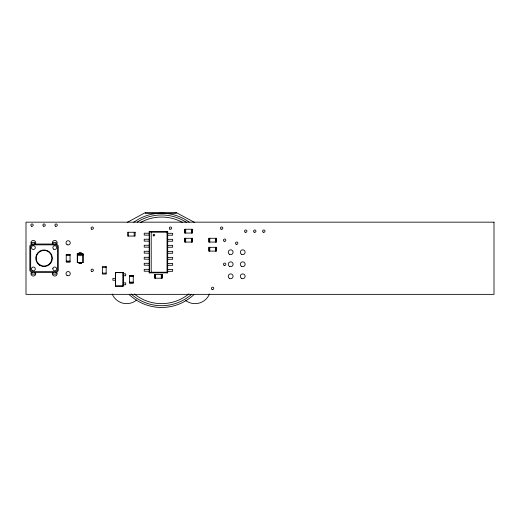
<?xml version="1.0" encoding="UTF-8"?>
<svg xmlns="http://www.w3.org/2000/svg" width="520" height="520" viewBox="0 0 520 520"><rect width="100%" height="100%" fill="white"/><g stroke="black" fill="none" stroke-linecap="round" stroke-linejoin="round"><path stroke-width="0.78" d="M123.103 286.182L123.103 272.435L115.518 272.435L115.518 286.182L123.103 286.182L123.103 272.435M167.687 272.864L167.044 272.226L167.044 232.213L167.687 231.576L149.201 231.576L149.201 272.864L167.687 272.864L167.687 231.576M115.518 286.182L115.518 272.435M149.201 272.864L151.216 272.226L167.044 272.226M77.252 253.922L83.122 253.922L83.122 262.464L77.252 262.464L77.252 253.922L83.122 253.922M77.252 262.464L83.122 262.464M127.205 222.372L145.509 212.531L176.169 212.531L194.467 222.372M149.201 231.576L151.216 232.213L167.044 232.213M149.201 233.214L144.222 233.214L144.222 235.105L149.201 235.105M167.687 233.305L172.66 233.305L172.66 235.203L167.687 235.203M149.201 239.233L144.222 239.233L144.222 241.131L149.201 241.131M167.687 239.323L172.66 239.323L172.66 241.222L167.687 241.222M149.201 245.252L144.222 245.252L144.222 247.15L149.201 247.15M167.687 245.349L172.66 245.349L172.66 247.24L167.687 247.24M149.201 251.27L144.222 251.27L144.222 253.169L149.201 253.169M167.687 251.368L172.66 251.368L172.66 253.26L167.687 253.26M79.086 253.13L81.289 253.13M77.5 254.547L82.875 254.547M66.242 254.683L70.038 254.683M66.242 255.398L70.038 255.398M77.5 255.645L82.875 255.645M149.201 257.289L144.222 257.289L144.222 259.188L149.201 259.188M167.687 257.387L172.66 257.387L172.66 259.285L167.687 259.285M66.242 261.086L70.038 261.086M66.242 261.794L70.038 261.794M79.086 263.257L81.289 263.257M149.201 263.308L144.222 263.308L144.222 265.207L149.201 265.207M167.687 263.406L172.66 263.406L172.66 265.304L167.687 265.304M102.362 267.436L106.158 267.436M149.201 269.334L144.222 269.334L144.222 271.226L149.201 271.226M167.687 269.425L172.66 269.425L172.66 271.323L167.687 271.323M115.745 272.662L122.876 272.662M102.362 273.124L106.158 273.124M123.103 273.858L125.71 273.858L125.71 275.756L123.103 275.756M129.454 275.756L133.25 275.756M129.454 276.464L133.25 276.464M115.518 278.363L112.912 278.363L112.912 280.261L115.518 280.261M129.454 282.152L133.25 282.152M123.103 282.867L125.71 282.867L125.71 284.758L123.103 284.758M129.454 282.867L133.25 282.867M115.745 285.954L122.876 285.954M216.177 238.284L216.177 242.073M216.177 247.312L216.177 251.108M215.469 238.284L215.469 242.073M215.469 247.312L215.469 251.108M209.775 238.284L209.775 242.073M209.775 247.312L209.775 251.108M209.066 238.284L209.066 242.073M209.066 247.312L209.066 251.108M192.094 229.255L192.094 233.044M192.094 238.284L192.094 242.073M191.386 229.255L191.386 233.044M191.386 238.284L191.386 242.073M185.698 229.255L185.698 233.044M185.698 238.284L185.698 242.073M184.983 229.255L184.983 233.044M184.983 238.284L184.983 242.073M176.169 212.531L176.169 213.493L145.509 213.493L145.509 212.531M162 274.404L162 278.194M161.285 274.404L161.285 278.194M155.597 274.404L155.597 278.194M154.888 274.404L154.888 278.194M151.216 232.213L151.216 272.226M149.519 231.894L149.519 272.545M134.192 232.264L134.192 236.054M128.505 232.264L128.505 236.054M82.875 254.137L82.875 262.256M81.289 253.922L81.289 252.817L79.086 252.817L79.086 253.922M81.289 262.464L81.289 263.569L79.086 263.569L79.086 262.464M77.5 254.137L77.5 262.256M56.147 272.461L56.147 274.125L53.066 274.125L53.066 272.461M56.062 244.017L56.062 242.359L52.982 242.359L52.982 244.017M34.938 272.461L34.938 274.125L31.857 274.125L31.857 272.461M34.782 244.017L34.782 242.359L31.701 242.359L31.701 244.017M52.695 244.036A2.405 2.405 0 0 1 54.776 240.422A2.405 2.405 0 0 1 56.862 244.036M56.862 272.447A2.405 2.405 0 0 1 54.776 276.055A2.405 2.405 0 0 1 52.695 272.447M31.259 244.036A2.405 2.405 0 0 1 33.345 240.422A2.405 2.405 0 0 1 35.425 244.036M35.425 272.447A2.405 2.405 0 0 1 33.345 276.055A2.405 2.405 0 0 1 31.259 272.447M193.895 294.639A47.125 47.125 0 0 1 129.376 294.749M133.809 222.261A47.125 47.125 0 0 1 189.208 222.164M191.633 294.314A45.364 45.364 0 0 1 131.105 293.943M137.209 222.079A45.364 45.364 0 0 1 186.414 222.378M188.929 293.897A43.297 43.297 0 0 1 134.342 293.995M140.654 222.436A43.297 43.297 0 0 1 182.37 222.365M136.682 299.995A15.62 15.62 0 0 1 112.203 294.008M209.469 294.008A15.62 15.62 0 0 1 185.53 300.423M52.877 268.502L52.832 268.996A1.898 1.898 0 0 0 54.32 270.757L54.815 270.803A1.898 1.898 0 0 0 56.576 269.315L56.622 268.82A1.898 1.898 0 0 0 55.133 267.053L54.639 267.014A1.898 1.898 0 0 0 52.877 268.502M32.09 244.849L30.674 246.272L30.674 270.212L32.09 271.628L56.03 271.628L57.447 270.212L57.447 246.272L56.03 244.849L32.09 244.849M31.616 244.023L29.841 245.797L29.841 270.686L31.616 272.461L56.505 272.461L58.279 270.686L58.279 245.797L56.505 244.023L31.616 244.023M33.488 245.681L32.994 245.726A1.898 1.898 0 0 0 31.499 247.488L31.545 247.982A1.898 1.898 0 0 0 33.306 249.47L33.8 249.431A1.898 1.898 0 0 0 35.288 247.669L35.249 247.175A1.898 1.898 0 0 0 33.488 245.681M494 222.164L26 222.164L26 294.359L494 294.359L494 222.164M192.335 229.255L184.75 229.255L184.75 233.044L192.335 233.044L192.335 229.255M135.142 232.264L127.556 232.264L127.556 236.054L135.142 236.054L135.142 232.264M192.335 238.284L184.75 238.284L184.75 242.073L192.335 242.073L192.335 238.284M216.411 238.284L208.832 238.284L208.832 242.073L216.411 242.073L216.411 238.284M216.411 247.312L208.832 247.312L208.832 251.108L216.411 251.108L216.411 247.312M70.038 254.449L66.242 254.449L66.242 262.034L70.038 262.034L70.038 254.449M106.158 266.487L102.362 266.487L102.362 274.072L106.158 274.072L106.158 266.487M162.234 274.404L154.648 274.404L154.648 278.194L162.234 278.194L162.234 274.404M133.25 275.516L129.454 275.516L129.454 283.101L133.25 283.101L133.25 275.516M236.113 244.218A1.183 1.183 0 0 0 237.887 243.191A1.183 1.183 0 0 0 236.113 242.164A1.183 1.183 0 0 0 236.113 244.218M55.51 226.155A1.183 1.183 0 0 0 57.285 225.128A1.183 1.183 0 0 0 55.51 224.1A1.183 1.183 0 0 0 55.51 226.155M31.428 226.155A1.183 1.183 0 0 0 33.202 225.128A1.183 1.183 0 0 0 31.428 224.1A1.183 1.183 0 0 0 31.428 226.155M43.466 226.155A1.183 1.183 0 0 0 45.247 225.128A1.183 1.183 0 0 0 43.466 224.1A1.183 1.183 0 0 0 43.466 226.155M169.891 229.164A1.183 1.183 0 0 0 171.665 228.137A1.183 1.183 0 0 0 169.891 227.11A1.183 1.183 0 0 0 169.891 229.164M254.169 232.174A1.183 1.183 0 0 0 255.944 231.147A1.183 1.183 0 0 0 254.169 230.126A1.183 1.183 0 0 0 254.169 232.174M263.198 232.174A1.183 1.183 0 0 0 264.979 231.147A1.183 1.183 0 0 0 263.198 230.126A1.183 1.183 0 0 0 263.198 232.174M245.141 232.174A1.183 1.183 0 0 0 246.916 231.147A1.183 1.183 0 0 0 245.141 230.126A1.183 1.183 0 0 0 245.141 232.174M224.068 265.284A1.183 1.183 0 0 0 225.849 264.257A1.183 1.183 0 0 0 224.068 263.231A1.183 1.183 0 0 0 224.068 265.284M212.03 289.367A1.183 1.183 0 0 0 213.805 288.34A1.183 1.183 0 0 0 212.03 287.313A1.183 1.183 0 0 0 212.03 289.367M91.63 271.303A1.183 1.183 0 0 0 93.405 270.276A1.183 1.183 0 0 0 91.63 269.256A1.183 1.183 0 0 0 91.63 271.303M224.068 241.208A1.183 1.183 0 0 0 225.849 240.181A1.183 1.183 0 0 0 224.068 239.155A1.183 1.183 0 0 0 224.068 241.208M221.058 229.164A1.183 1.183 0 0 0 222.839 228.137A1.183 1.183 0 0 0 221.058 227.11A1.183 1.183 0 0 0 221.058 229.164M91.63 229.164A1.183 1.183 0 0 0 93.405 228.137A1.183 1.183 0 0 0 91.63 227.11A1.183 1.183 0 0 0 91.63 229.164M241.52 278.382A2.405 2.405 0 0 0 245.128 276.302A2.405 2.405 0 0 0 241.52 274.216A2.405 2.405 0 0 0 241.52 278.382M229.476 278.382A2.405 2.405 0 0 0 233.09 276.302A2.405 2.405 0 0 0 229.476 274.216A2.405 2.405 0 0 0 229.476 278.382M241.52 266.344A2.405 2.405 0 0 0 245.128 264.257A2.405 2.405 0 0 0 241.52 262.171A2.405 2.405 0 0 0 241.52 266.344M229.476 266.344A2.405 2.405 0 0 0 233.09 264.257A2.405 2.405 0 0 0 229.476 262.171A2.405 2.405 0 0 0 229.476 266.344M241.52 254.306A2.405 2.405 0 0 0 245.128 252.219A2.405 2.405 0 0 0 241.52 250.133A2.405 2.405 0 0 0 241.52 254.306M229.476 254.306A2.405 2.405 0 0 0 233.09 252.219A2.405 2.405 0 0 0 229.476 250.133A2.405 2.405 0 0 0 229.476 254.306M67.073 244.68A2.132 2.132 0 0 0 70.272 242.833A2.132 2.132 0 0 0 67.073 240.988A2.132 2.132 0 0 0 67.073 244.68M67.073 275.49A2.132 2.132 0 0 0 70.272 273.644A2.132 2.132 0 0 0 67.073 271.798A2.132 2.132 0 0 0 67.073 275.49M53.781 249.217A1.898 1.898 0 0 0 56.622 247.578A1.898 1.898 0 0 0 53.781 245.934A1.898 1.898 0 0 0 53.781 249.217M32.448 270.55A1.898 1.898 0 0 0 35.295 268.905A1.898 1.898 0 0 0 32.448 267.267A1.898 1.898 0 0 0 32.448 270.55M39.916 265.428A8.294 8.294 0 0 0 52.358 258.245A8.294 8.294 0 0 0 39.916 251.056A8.294 8.294 0 0 0 39.916 265.428M40.151 265.018A7.819 7.819 0 0 0 51.883 258.245A7.819 7.819 0 0 0 40.151 251.466A7.819 7.819 0 0 0 40.151 265.018M153.504 235.814A0.839 0.839 0 0 0 154.765 235.092A0.839 0.839 0 0 0 153.504 234.364A0.839 0.839 0 0 0 153.504 235.814"/></g></svg>
